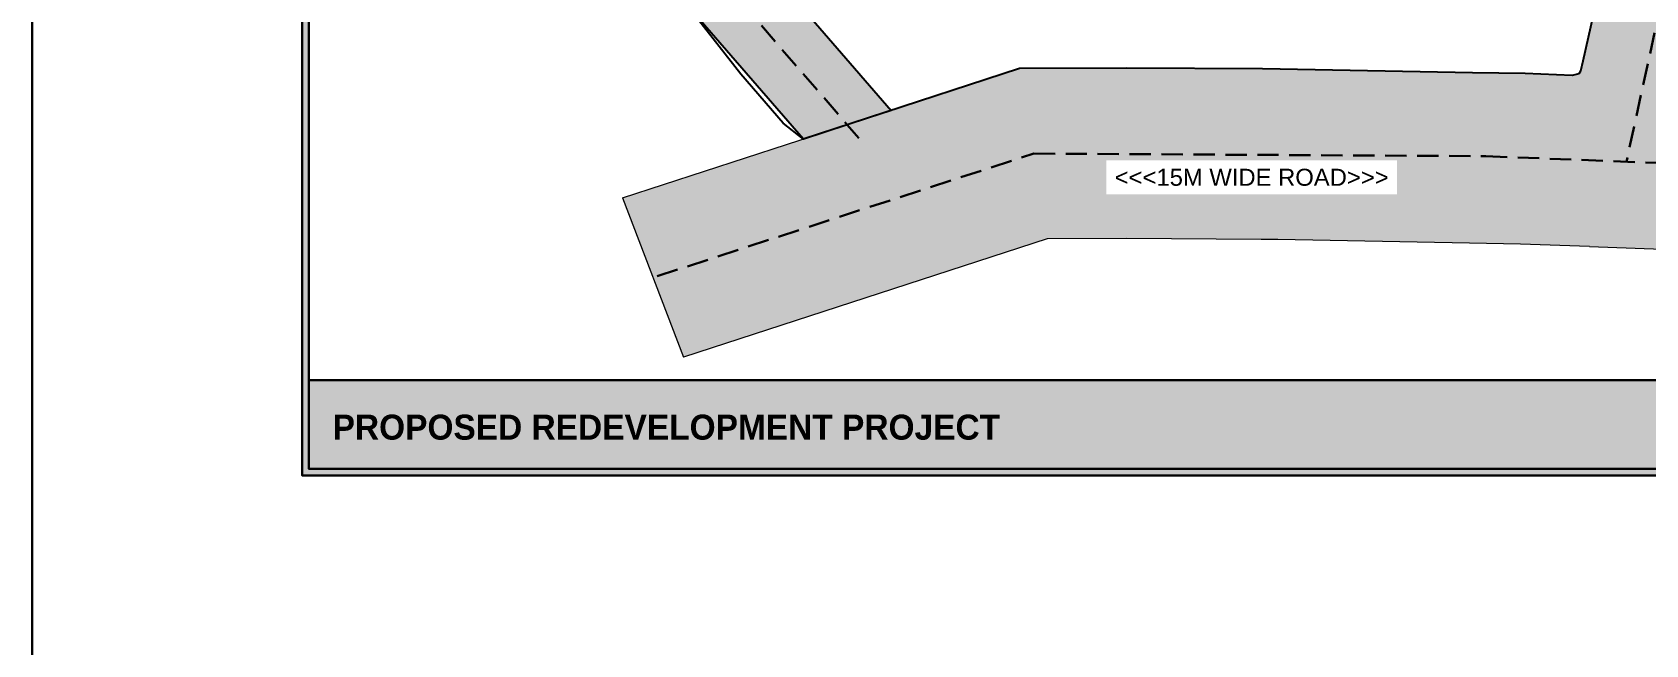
# Model space of a CAD drawing. Header units: millimetres. Extents: x 27623999 to 27796457, y -7151913 to -6809112.
# Drawn here: x 27623999 to 27737627, y -7024211 to -6981080 of the extents above; entities that cross this region are included whole.
import ezdxf

# ---------------------------------------------------------------- set-up
doc = ezdxf.new("R2010")
doc.units = ezdxf.units.MM
doc.header["$LTSCALE"] = 500
doc.header["$MEASUREMENT"] = 0
for name, pattern in [('1', [0]), ('AUDIT_D_060311083008-3', [0]), ('DASHED2', [0.375, 0.25, -0.125])]:
    doc.linetypes.add(name, pattern=pattern)
doc.layers.get('0').update_dxf_attribs({"color": 250, "linetype": '1'})
for name, color, linetype in [('.', 7, 'Continuous'), ('A-ANNO-TEXT-100', 7, 'AUDIT_D_060311083008-3'), ('ABA_01_plot boundary', 7, 'Continuous'), ('ABA_03_elevation 01', 7, 'Continuous'), ('ABA_03_lines dotted', 8, 'DASHED2')]:
    doc.layers.add(name, color=color, linetype=linetype)
doc.layers.add('ABA_02_wall', color=7, linetype='Continuous', lineweight=30)
doc.layers.add('ABA_05_are carpet rera', color=6, linetype='Continuous', lineweight=30, plot=False)
doc.styles.add('ADP6', font='arial.ttf')
doc.styles.add('Txt150-01', font='GOTHICB.TTF')

# ---------------------------------------------------------------- blocks, each defined once
blk = doc.blocks.new('zw$1190')
at = {"layer": '.', "true_color": 0xc9c9c9}
h = blk.add_hatch(color=9, dxfattribs=at)
h.dxf.hatch_style = 1
h.paths.add_polyline_path([(0, -57231), (0, 0), (1536, 0), (1696, -10), (3560, -11), (6520, -16), (9713, -31), (14851, -21), (18688, -31), (24640, -26), (30405, -76), (32807, -79), (36703, -70), (41326, -41), (44887, -26), (48342, -61), (58697, -10), (65405, -14), (71278, -23), (76517, 0), (76620, 0), (76519, -450), (76200, -2026), (75482, -5537), (75377, -6000), (6000, -6000), (6000, -54994), (14518, -64831), (14519, -64836), (12931, -65353), (8333, -66851), (8324, -66843), (0, -57231)])
at = {"layer": 'ABA_03_elevation 01'}
blk.add_lwpolyline([(0, -57231), (0, 0), (1536, 0), (1696, -10), (3560, -11), (6520, -16), (9713, -31), (14851, -21), (18688, -31), (24640, -26), (30405, -76), (32807, -79), (36703, -70), (41326, -41), (44887, -26), (48342, -61), (58697, -10), (65405, -14), (71278, -23), (76517, 0), (76620, 0), (76519, -450), (76200, -2026), (75482, -5537), (75377, -6000), (6000, -6000), (6000, -54994), (14518, -64831), (14519, -64836), (12931, -65353), (8333, -66851), (8324, -66843), (0, -57231)], close=True, dxfattribs=at)
at = {"layer": 'ABA_03_lines dotted', "color": 11, "lineweight": 30, "ltscale": 12, "true_color": 0xfb7d7d}
blk.add_lwpolyline([(12250, -66795), (3000, -56113), (3000, -3000), (76620, -3000)], dxfattribs=at)
blk = doc.blocks.new('REFD')
at = {"layer": '.'}
h = blk.add_hatch(color=253, dxfattribs=at)
h.dxf.hatch_style = 1
h.paths.add_polyline_path([(464684, -120494), (474844, -114080), (483791, -129950), (489284, -139695), (490797, -147088), (492624, -156458), (492859, -157688), (495282, -171020), (495945, -174657), (496479, -177931), (496686, -178371), (496887, -178459), (497605, -178482), (499328, -178517), (501993, -178584), (502093, -178573), (509696, -178706), (512921, -178769), (516695, -178872), (517963, -178913), (521471, -178973), (523004, -178990), (546609, -179304), (552749, -179436), (552846, -179438), (554761, -179484), (558345, -179496), (559220, -179497), (560414, -179508), (560414, -179508), (562222, -188502), (558323, -188496), (554638, -188484), (552642, -188436), (546453, -188303), (522896, -187989), (521346, -187972), (517741, -187911), (516426, -187868), (512710, -187766), (509530, -187704), (502527, -187582), (502393, -187597), (499123, -187515), (498156, -187491), (498156, -187495), (500725, -203429), (488877, -205811), (484905, -181514), (484120, -176699), (483476, -173169), (481062, -159884), (480841, -158730), (479030, -149440), (477906, -143947)])
at = {"layer": 'ABA_01_plot boundary'}
blk.add_lwpolyline([(501993, -178584), (499328, -178517), (497605, -178482), (496887, -178459), (496686, -178371), (496479, -177931), (495945, -174657), (495282, -171020), (492859, -157688), (492624, -156458), (490797, -147088), (489284, -139695), (483791, -129950), (481416, -125738), (482225, -124127), (485034, -120528), (491045, -113528)], dxfattribs=at)
at = {"layer": 'ABA_02_wall', "lineweight": 15}
for p, q in [((474844, -114080, -2), (464684, -120494, -1)), ((474844, -114080, -2), (483791, -129950, -1)), ((477906, -143947), (464684, -120494)), ((479030, -149440), (477906, -143947)), ((480841, -158730), (479030, -149440)), ((481062, -159884), (480841, -158730)), ((483476, -173169), (481062, -159884)), ((484120, -176699), (483476, -173169)), ((484905, -181514), (484120, -176699)), ((484905, -181514), (488877, -205811))]:
    blk.add_line(p, q, dxfattribs=at)
at = {"layer": 'ABA_03_lines dotted', "color": 7, "lineweight": 30, "ltscale": 12, "true_color": 0xffffff}
blk.add_line((561313, -183981), (491276, -182887), dxfattribs=at)
at = {"layer": 'A-ANNO-TEXT-100', "color": 250, "insert": (483686, -147651), "char_height": 1200, "width": 0.000000000291, "attachment_point": 1, "rotation": 281.36715, "style": 'ADP6', "bg_fill": 2}
blk.add_mtext('{\\C7;\\c16777215;<<<15M WIDE ROAD>>>}', dxfattribs=at)
at = {"layer": 'ABA_03_lines dotted', "color": 7, "lineweight": 30, "ltscale": 12, "true_color": 0xffffff}
blk.add_lwpolyline([(469911, -117548), (483609, -141846), (489706, -173101), (494801, -204861)], dxfattribs=at)
blk = doc.blocks.new('zw$8DE9')
at = {"true_color": 0xffffff, "transparency": 33554687}
h = blk.add_hatch(color=7, dxfattribs=at)
h.dxf.hatch_style = 1
h.paths.add_polyline_path([(-67021, 47337), (0, 47337), (0, 0), (-67021, 0)])
h.paths.add_polyline_path([(-66782, 47098), (-239, 47098), (-239, 3426), (-66782, 3426)], flags=16)
at = {"layer": 'ABA_02_wall'}
blk.add_line((-66782, 3426), (-239, 3426), dxfattribs=at)
for points in [[(-67021, 47337), (0, 47337), (0, 0), (-67021, 0)], [(-66782, 47098), (-239, 47098), (-239, 239), (-66782, 239)]]:
    blk.add_lwpolyline(points, close=True, dxfattribs=at)
at = {"layer": 'A-ANNO-TEXT-100', "color": 7, "style": 'Txt150-01'}
blk.add_text('PROPOSED REDEVELOPMENT PROJECT', height=900, dxfattribs=at).set_placement((-65924, 1284))

msp = doc.modelspace()

# ---------------------------------------------------------------- block references
at = {"color": 5}
msp.add_blockref('zw$1190', (27669967, -6921747), dxfattribs=at)

# ---------------------------------------------------------------- next in the draw order: block references
at = {"layer": 'ABA_02_wall', "rotation": 78.63285323614126}
msp.add_blockref('REFD', (27460145, -7435788), dxfattribs=at)

# ---------------------------------------------------------------- next in the draw order: linework, layer by layer
at = {"layer": 'ABA_05_are carpet rera', "color": 1}
msp.add_lwpolyline([(27623999, -6809112), (27796457, -6809112), (27796457, -7151913), (27623999, -7151913)], close=True, dxfattribs=at)

# ---------------------------------------------------------------- next in the draw order: block references
at = {"layer": 'ABA_02_wall', "xscale": 1.958035590856184, "yscale": 1.958035590856184, "zscale": 1.958035590856184}
msp.add_blockref('zw$8DE9', (27774231, -7012284), dxfattribs=at)

doc.saveas('drawing.dxf')
